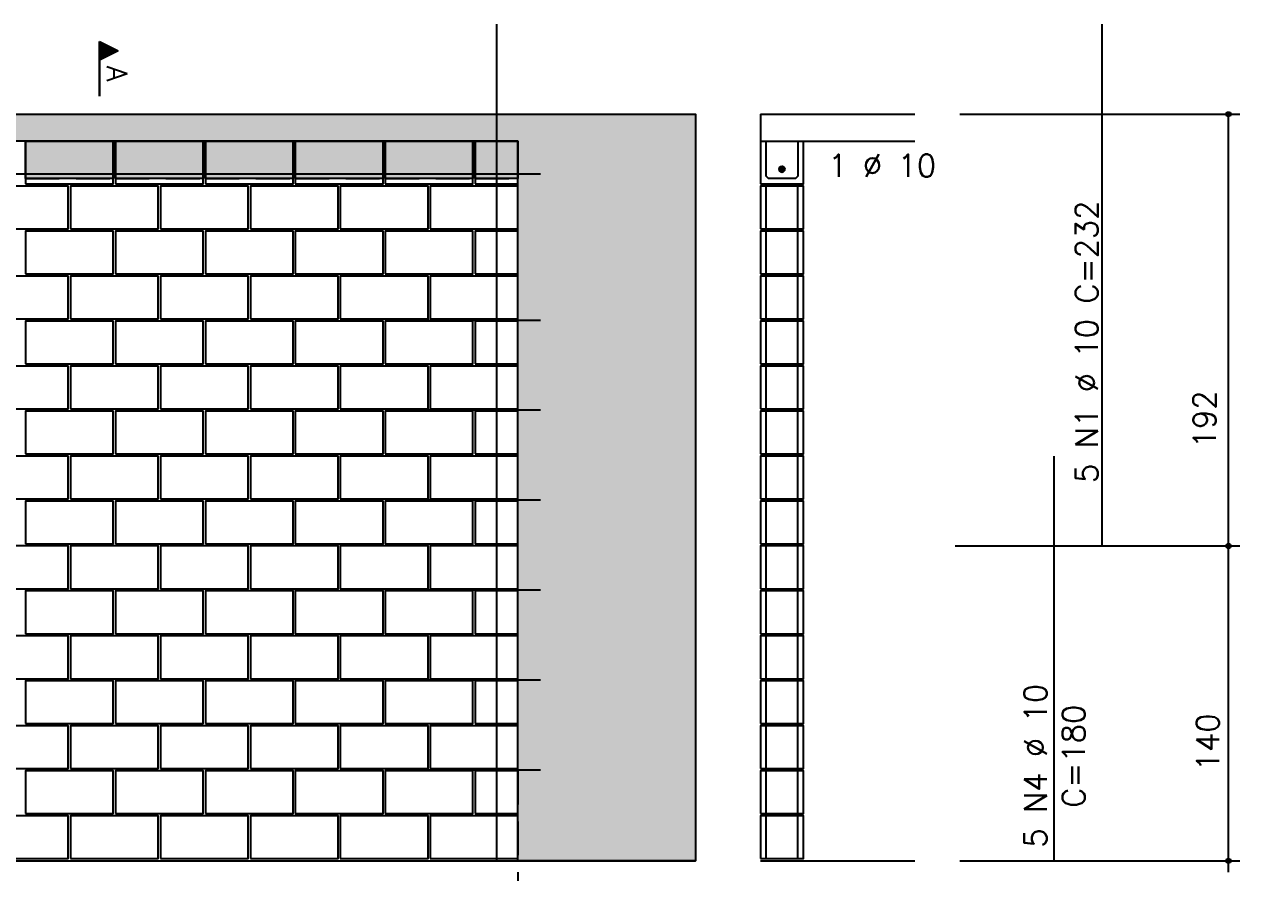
# Model space of a CAD drawing. Extents: x -1.9 to 86, y -1.6 to 60.9.
# Drawn here: x 24.32 to 35.13, y 7.06 to 14.61 of the extents above; entities that cross this region are included whole.
import ezdxf

# ---------------------------------------------------------------- set-up
doc = ezdxf.new("R2010")
doc.units = 0
doc.header["$MEASUREMENT"] = 0
doc.linetypes.add('ESTILO_TQS_0001', pattern=[0.45, 0.3, -0.15])
for name, color, linetype in [('PENA_01', 1, 'CONTINUOUS'), ('PENA_02', 2, 'CONTINUOUS'), ('PENA_03', 3, 'CONTINUOUS'), ('PENA_05', 5, 'CONTINUOUS'), ('PENA_09', 254, 'CONTINUOUS'), ('PENA_11', 252, 'CONTINUOUS')]:
    doc.layers.add(name, color=color, linetype=linetype)
doc.styles.get("Standard").update_dxf_attribs({"font": 'ROMANS.SHX'})

msp = doc.modelspace()

# ---------------------------------------------------------------- linework, layer by layer
at = {"layer": 'PENA_01', "linetype": 'ESTILO_TQS_0001'}
msp.add_line((28.70749, 7.969739), (28.70749, 4.599507), dxfattribs=at)
at = {"layer": 'PENA_02', "linetype": 'ESTILO_TQS_0001'}
for p, q in [((24.32749, 13.239739), (25.10749, 13.239739)), ((25.12749, 13.239739), (25.90749, 13.239739)), ((25.92749, 13.239739), (26.70749, 13.239739)), ((26.72749, 13.239739), (27.50749, 13.239739)), ((27.52749, 13.239739), (28.30749, 13.239739)), ((28.32749, 13.239739), (28.70749, 13.239739))]:
    msp.add_line(p, q, dxfattribs=at)
at = {"layer": 'PENA_02', "linetype": 'Continuous'}
msp.add_line((20.16749, 7.169739), (30.28749, 7.169739), dxfattribs=at)
for points in [[(20.725577, 13.809731), (30.28749, 13.809731), (30.28749, 7.169739), (28.70749, 7.169739), (28.70749, 13.569739), (20.72749, 13.569739), (20.72749, 7.169739), (20.16749, 7.169739), (20.16749, 13.809731), (20.725577, 13.809731)], [(24.32749, 13.189739), (25.10749, 13.189739), (25.10749, 13.569739), (24.32749, 13.569739), (24.32749, 13.189739)], [(25.12749, 13.189739), (25.90749, 13.189739), (25.90749, 13.569739), (25.12749, 13.569739), (25.12749, 13.189739)], [(25.92749, 13.189739), (26.70749, 13.189739), (26.70749, 13.569739), (25.92749, 13.569739), (25.92749, 13.189739)], [(26.72749, 13.189739), (27.50749, 13.189739), (27.50749, 13.569739), (26.72749, 13.569739), (26.72749, 13.189739)], [(27.52749, 13.189739), (28.30749, 13.189739), (28.30749, 13.569739), (27.52749, 13.569739), (27.52749, 13.189739)], [(28.32749, 13.189739), (28.70749, 13.189739), (28.70749, 13.569739), (28.32749, 13.569739), (28.32749, 13.189739)], [(23.92749, 12.789739), (24.70749, 12.789739), (24.70749, 13.169739), (23.92749, 13.169739), (23.92749, 12.789739)], [(24.72749, 12.789739), (25.50749, 12.789739), (25.50749, 13.169739), (24.72749, 13.169739), (24.72749, 12.789739)], [(25.52749, 12.789739), (26.30749, 12.789739), (26.30749, 13.169739), (25.52749, 13.169739), (25.52749, 12.789739)], [(26.32749, 12.789739), (27.10749, 12.789739), (27.10749, 13.169739), (26.32749, 13.169739), (26.32749, 12.789739)], [(27.12749, 12.789739), (27.90749, 12.789739), (27.90749, 13.169739), (27.12749, 13.169739), (27.12749, 12.789739)], [(27.92749, 12.789739), (28.70749, 12.789739), (28.70749, 13.169739), (27.92749, 13.169739), (27.92749, 12.789739)], [(24.32749, 12.389739), (25.10749, 12.389739), (25.10749, 12.769739), (24.32749, 12.769739), (24.32749, 12.389739)], [(25.12749, 12.389739), (25.90749, 12.389739), (25.90749, 12.769739), (25.12749, 12.769739), (25.12749, 12.389739)], [(25.92749, 12.389739), (26.70749, 12.389739), (26.70749, 12.769739), (25.92749, 12.769739), (25.92749, 12.389739)], [(26.72749, 12.389739), (27.50749, 12.389739), (27.50749, 12.769739), (26.72749, 12.769739), (26.72749, 12.389739)], [(27.52749, 12.389739), (28.30749, 12.389739), (28.30749, 12.769739), (27.52749, 12.769739), (27.52749, 12.389739)], [(28.32749, 12.389739), (28.70749, 12.389739), (28.70749, 12.769739), (28.32749, 12.769739), (28.32749, 12.389739)], [(23.92749, 11.989739), (24.70749, 11.989739), (24.70749, 12.369739), (23.92749, 12.369739), (23.92749, 11.989739)], [(24.72749, 11.989739), (25.50749, 11.989739), (25.50749, 12.369739), (24.72749, 12.369739), (24.72749, 11.989739)], [(25.52749, 11.989739), (26.30749, 11.989739), (26.30749, 12.369739), (25.52749, 12.369739), (25.52749, 11.989739)], [(26.32749, 11.989739), (27.10749, 11.989739), (27.10749, 12.369739), (26.32749, 12.369739), (26.32749, 11.989739)], [(27.12749, 11.989739), (27.90749, 11.989739), (27.90749, 12.369739), (27.12749, 12.369739), (27.12749, 11.989739)], [(27.92749, 11.989739), (28.70749, 11.989739), (28.70749, 12.369739), (27.92749, 12.369739), (27.92749, 11.989739)], [(24.32749, 11.589739), (25.10749, 11.589739), (25.10749, 11.969739), (24.32749, 11.969739), (24.32749, 11.589739)], [(25.12749, 11.589739), (25.90749, 11.589739), (25.90749, 11.969739), (25.12749, 11.969739), (25.12749, 11.589739)], [(25.92749, 11.589739), (26.70749, 11.589739), (26.70749, 11.969739), (25.92749, 11.969739), (25.92749, 11.589739)], [(26.72749, 11.589739), (27.50749, 11.589739), (27.50749, 11.969739), (26.72749, 11.969739), (26.72749, 11.589739)], [(27.52749, 11.589739), (28.30749, 11.589739), (28.30749, 11.969739), (27.52749, 11.969739), (27.52749, 11.589739)], [(28.32749, 11.589739), (28.70749, 11.589739), (28.70749, 11.969739), (28.32749, 11.969739), (28.32749, 11.589739)], [(23.92749, 11.189739), (24.70749, 11.189739), (24.70749, 11.569739), (23.92749, 11.569739), (23.92749, 11.189739)], [(24.72749, 11.189739), (25.50749, 11.189739), (25.50749, 11.569739), (24.72749, 11.569739), (24.72749, 11.189739)], [(25.52749, 11.189739), (26.30749, 11.189739), (26.30749, 11.569739), (25.52749, 11.569739), (25.52749, 11.189739)], [(26.32749, 11.189739), (27.10749, 11.189739), (27.10749, 11.569739), (26.32749, 11.569739), (26.32749, 11.189739)], [(27.12749, 11.189739), (27.90749, 11.189739), (27.90749, 11.569739), (27.12749, 11.569739), (27.12749, 11.189739)], [(27.92749, 11.189739), (28.70749, 11.189739), (28.70749, 11.569739), (27.92749, 11.569739), (27.92749, 11.189739)], [(24.32749, 10.789739), (25.10749, 10.789739), (25.10749, 11.169739), (24.32749, 11.169739), (24.32749, 10.789739)], [(25.12749, 10.789739), (25.90749, 10.789739), (25.90749, 11.169739), (25.12749, 11.169739), (25.12749, 10.789739)], [(25.92749, 10.789739), (26.70749, 10.789739), (26.70749, 11.169739), (25.92749, 11.169739), (25.92749, 10.789739)], [(26.72749, 10.789739), (27.50749, 10.789739), (27.50749, 11.169739), (26.72749, 11.169739), (26.72749, 10.789739)], [(27.52749, 10.789739), (28.30749, 10.789739), (28.30749, 11.169739), (27.52749, 11.169739), (27.52749, 10.789739)], [(28.32749, 10.789739), (28.70749, 10.789739), (28.70749, 11.169739), (28.32749, 11.169739), (28.32749, 10.789739)], [(23.92749, 10.389739), (24.70749, 10.389739), (24.70749, 10.769739), (23.92749, 10.769739), (23.92749, 10.389739)], [(24.72749, 10.389739), (25.50749, 10.389739), (25.50749, 10.769739), (24.72749, 10.769739), (24.72749, 10.389739)], [(25.52749, 10.389739), (26.30749, 10.389739), (26.30749, 10.769739), (25.52749, 10.769739), (25.52749, 10.389739)], [(26.32749, 10.389739), (27.10749, 10.389739), (27.10749, 10.769739), (26.32749, 10.769739), (26.32749, 10.389739)], [(27.12749, 10.389739), (27.90749, 10.389739), (27.90749, 10.769739), (27.12749, 10.769739), (27.12749, 10.389739)], [(27.92749, 10.389739), (28.70749, 10.389739), (28.70749, 10.769739), (27.92749, 10.769739), (27.92749, 10.389739)], [(24.32749, 9.989739), (25.10749, 9.989739), (25.10749, 10.369739), (24.32749, 10.369739), (24.32749, 9.989739)], [(25.12749, 9.989739), (25.90749, 9.989739), (25.90749, 10.369739), (25.12749, 10.369739), (25.12749, 9.989739)], [(25.92749, 9.989739), (26.70749, 9.989739), (26.70749, 10.369739), (25.92749, 10.369739), (25.92749, 9.989739)], [(26.72749, 9.989739), (27.50749, 9.989739), (27.50749, 10.369739), (26.72749, 10.369739), (26.72749, 9.989739)], [(27.52749, 9.989739), (28.30749, 9.989739), (28.30749, 10.369739), (27.52749, 10.369739), (27.52749, 9.989739)], [(28.32749, 9.989739), (28.70749, 9.989739), (28.70749, 10.369739), (28.32749, 10.369739), (28.32749, 9.989739)], [(23.92749, 9.589739), (24.70749, 9.589739), (24.70749, 9.969739), (23.92749, 9.969739), (23.92749, 9.589739)], [(24.72749, 9.589739), (25.50749, 9.589739), (25.50749, 9.969739), (24.72749, 9.969739), (24.72749, 9.589739)], [(25.52749, 9.589739), (26.30749, 9.589739), (26.30749, 9.969739), (25.52749, 9.969739), (25.52749, 9.589739)], [(26.32749, 9.589739), (27.10749, 9.589739), (27.10749, 9.969739), (26.32749, 9.969739), (26.32749, 9.589739)], [(27.12749, 9.589739), (27.90749, 9.589739), (27.90749, 9.969739), (27.12749, 9.969739), (27.12749, 9.589739)], [(27.92749, 9.589739), (28.70749, 9.589739), (28.70749, 9.969739), (27.92749, 9.969739), (27.92749, 9.589739)], [(24.32749, 9.189739), (25.10749, 9.189739), (25.10749, 9.569739), (24.32749, 9.569739), (24.32749, 9.189739)], [(25.12749, 9.189739), (25.90749, 9.189739), (25.90749, 9.569739), (25.12749, 9.569739), (25.12749, 9.189739)], [(25.92749, 9.189739), (26.70749, 9.189739), (26.70749, 9.569739), (25.92749, 9.569739), (25.92749, 9.189739)], [(26.72749, 9.189739), (27.50749, 9.189739), (27.50749, 9.569739), (26.72749, 9.569739), (26.72749, 9.189739)], [(27.52749, 9.189739), (28.30749, 9.189739), (28.30749, 9.569739), (27.52749, 9.569739), (27.52749, 9.189739)], [(28.32749, 9.189739), (28.70749, 9.189739), (28.70749, 9.569739), (28.32749, 9.569739), (28.32749, 9.189739)], [(23.92749, 8.789739), (24.70749, 8.789739), (24.70749, 9.169739), (23.92749, 9.169739), (23.92749, 8.789739)], [(24.72749, 8.789739), (25.50749, 8.789739), (25.50749, 9.169739), (24.72749, 9.169739), (24.72749, 8.789739)], [(25.52749, 8.789739), (26.30749, 8.789739), (26.30749, 9.169739), (25.52749, 9.169739), (25.52749, 8.789739)], [(26.32749, 8.789739), (27.10749, 8.789739), (27.10749, 9.169739), (26.32749, 9.169739), (26.32749, 8.789739)], [(27.12749, 8.789739), (27.90749, 8.789739), (27.90749, 9.169739), (27.12749, 9.169739), (27.12749, 8.789739)], [(27.92749, 8.789739), (28.70749, 8.789739), (28.70749, 9.169739), (27.92749, 9.169739), (27.92749, 8.789739)], [(24.32749, 8.389739), (25.10749, 8.389739), (25.10749, 8.769739), (24.32749, 8.769739), (24.32749, 8.389739)], [(25.12749, 8.389739), (25.90749, 8.389739), (25.90749, 8.769739), (25.12749, 8.769739), (25.12749, 8.389739)], [(25.92749, 8.389739), (26.70749, 8.389739), (26.70749, 8.769739), (25.92749, 8.769739), (25.92749, 8.389739)], [(26.72749, 8.389739), (27.50749, 8.389739), (27.50749, 8.769739), (26.72749, 8.769739), (26.72749, 8.389739)], [(27.52749, 8.389739), (28.30749, 8.389739), (28.30749, 8.769739), (27.52749, 8.769739), (27.52749, 8.389739)], [(28.32749, 8.389739), (28.70749, 8.389739), (28.70749, 8.769739), (28.32749, 8.769739), (28.32749, 8.389739)], [(23.92749, 7.989739), (24.70749, 7.989739), (24.70749, 8.369739), (23.92749, 8.369739), (23.92749, 7.989739)], [(24.72749, 7.989739), (25.50749, 7.989739), (25.50749, 8.369739), (24.72749, 8.369739), (24.72749, 7.989739)], [(25.52749, 7.989739), (26.30749, 7.989739), (26.30749, 8.369739), (25.52749, 8.369739), (25.52749, 7.989739)], [(26.32749, 7.989739), (27.10749, 7.989739), (27.10749, 8.369739), (26.32749, 8.369739), (26.32749, 7.989739)], [(27.12749, 7.989739), (27.90749, 7.989739), (27.90749, 8.369739), (27.12749, 8.369739), (27.12749, 7.989739)], [(27.92749, 7.989739), (28.70749, 7.989739), (28.70749, 8.369739), (27.92749, 8.369739), (27.92749, 7.989739)], [(24.32749, 7.589739), (25.10749, 7.589739), (25.10749, 7.969739), (24.32749, 7.969739), (24.32749, 7.589739)], [(25.12749, 7.589739), (25.90749, 7.589739), (25.90749, 7.969739), (25.12749, 7.969739), (25.12749, 7.589739)], [(25.92749, 7.589739), (26.70749, 7.589739), (26.70749, 7.969739), (25.92749, 7.969739), (25.92749, 7.589739)], [(26.72749, 7.589739), (27.50749, 7.589739), (27.50749, 7.969739), (26.72749, 7.969739), (26.72749, 7.589739)], [(27.52749, 7.589739), (28.30749, 7.589739), (28.30749, 7.969739), (27.52749, 7.969739), (27.52749, 7.589739)], [(28.32749, 7.589739), (28.70749, 7.589739), (28.70749, 7.969739), (28.32749, 7.969739), (28.32749, 7.589739)], [(23.92749, 7.189739), (24.70749, 7.189739), (24.70749, 7.569739), (23.92749, 7.569739), (23.92749, 7.189739)], [(24.72749, 7.189739), (25.50749, 7.189739), (25.50749, 7.569739), (24.72749, 7.569739), (24.72749, 7.189739)], [(25.52749, 7.189739), (26.30749, 7.189739), (26.30749, 7.569739), (25.52749, 7.569739), (25.52749, 7.189739)], [(26.32749, 7.189739), (27.10749, 7.189739), (27.10749, 7.569739), (26.32749, 7.569739), (26.32749, 7.189739)], [(27.12749, 7.189739), (27.90749, 7.189739), (27.90749, 7.569739), (27.12749, 7.569739), (27.12749, 7.189739)], [(27.92749, 7.189739), (28.70749, 7.189739), (28.70749, 7.569739), (27.92749, 7.569739), (27.92749, 7.189739)]]:
    msp.add_lwpolyline(points, dxfattribs=at)
for centre, radius in [((35.025541, 13.809739), 0.02), ((35.025541, 13.809739), 0.01), ((35.025541, 9.969739), 0.02), ((35.025541, 9.969739), 0.01), ((35.025541, 7.169739), 0.02), ((35.025541, 7.169739), 0.01)]:
    msp.add_circle(centre, radius, dxfattribs=at)
at = {"layer": 'PENA_03', "linetype": 'Continuous'}
for p, q in [((24.985305, 13.971054), (24.985305, 14.457436)), ((24.985305, 14.457436), (25.151238, 14.37447)), ((24.986, 14.456308), (25.149677, 14.37447)), ((24.986001, 14.456308), (24.986001, 14.292631)), ((24.998069, 14.451054), (24.998069, 14.297885)), ((25.010833, 14.444672), (25.010833, 14.304267)), ((25.023597, 14.43829), (25.023597, 14.310649)), ((25.036361, 14.431908), (25.036361, 14.317031)), ((25.049125, 14.425526), (25.049125, 14.323413)), ((25.061889, 14.419144), (25.061889, 14.329795)), ((25.074653, 14.412762), (25.074653, 14.336177)), ((25.087417, 14.40638), (25.087417, 14.342559)), ((25.100181, 14.399998), (25.100181, 14.348941)), ((25.112945, 14.393616), (25.112945, 14.355323)), ((25.12571, 14.387234), (25.12571, 14.361705)), ((25.138474, 14.380852), (25.138474, 14.368088)), ((25.151238, 14.37447), (24.986, 14.291851)), ((25.149677, 14.37447), (24.986001, 14.292631)), ((24.986001, 14.291851), (24.986001, 13.971054)), ((30.865546, 13.809739), (30.865546, 13.189739)), ((30.865546, 13.809739), (32.236225, 13.809739)), ((32.636225, 13.809739), (35.125541, 13.809739)), ((35.025541, 7.069206), (35.025541, 13.809739)), ((30.865546, 13.569739), (32.236225, 13.569739)), ((30.915546, 12.789739), (30.915546, 13.169739)), ((31.195546, 12.789739), (31.195546, 13.169739)), ((30.915546, 12.389739), (30.915546, 12.769739)), ((31.195546, 12.389739), (31.195546, 12.769739)), ((30.915546, 11.989739), (30.915546, 12.369739)), ((31.195546, 11.989739), (31.195546, 12.369739)), ((30.915546, 11.589739), (30.915546, 11.969739)), ((31.195546, 11.589739), (31.195546, 11.969739)), ((30.915546, 11.189739), (30.915546, 11.569739)), ((31.195546, 11.189739), (31.195546, 11.569739)), ((30.915546, 10.789739), (30.915546, 11.169739)), ((31.195546, 10.789739), (31.195546, 11.169739)), ((30.915546, 10.389739), (30.915546, 10.769739)), ((31.195546, 10.389739), (31.195546, 10.769739)), ((30.915546, 9.989739), (30.915546, 10.369739)), ((31.195546, 9.989739), (31.195546, 10.369739)), ((30.915546, 9.589739), (30.915546, 9.969739)), ((31.195546, 9.589739), (31.195546, 9.969739)), ((32.594294, 9.969739), (35.125541, 9.969739)), ((30.915546, 9.189739), (30.915546, 9.569739)), ((31.195546, 9.189739), (31.195546, 9.569739)), ((30.915546, 8.789739), (30.915546, 9.169739)), ((31.195546, 8.789739), (31.195546, 9.169739)), ((30.915546, 8.389739), (30.915546, 8.769739)), ((31.195546, 8.389739), (31.195546, 8.769739)), ((30.915546, 7.989739), (30.915546, 8.369739)), ((31.195546, 7.989739), (31.195546, 8.369739)), ((30.915546, 7.589739), (30.915546, 7.969739)), ((31.195546, 7.589739), (31.195546, 7.969739)), ((30.915546, 7.189739), (30.915546, 7.569739)), ((31.195546, 7.189739), (31.195546, 7.569739)), ((30.865546, 7.169739), (32.236225, 7.169739)), ((32.636225, 7.169739), (35.125541, 7.169739))]:
    msp.add_line(p, q, dxfattribs=at)
for points in [[(30.865546, 13.189739), (31.245546, 13.189739), (31.245546, 13.569739)], [(31.195546, 13.569739), (31.195546, 13.259739), (31.175546, 13.239739), (30.935546, 13.239739), (30.915546, 13.259739), (30.915546, 13.569739)], [(31.080095, 13.320729), (31.077933, 13.330897), (31.071823, 13.339307), (31.06282, 13.344505), (31.052482, 13.345592), (31.042595, 13.34238), (31.034869, 13.335424), (31.030641, 13.325927), (31.030641, 13.315531), (31.034869, 13.306034), (31.042595, 13.299078), (31.052482, 13.295866), (31.06282, 13.296952), (31.071823, 13.30215), (31.077933, 13.31056), (31.080095, 13.320729)], [(30.865546, 12.789739), (31.245546, 12.789739), (31.245546, 13.169739), (30.865546, 13.169739), (30.865546, 12.789739)], [(30.865546, 12.389739), (31.245546, 12.389739), (31.245546, 12.769739), (30.865546, 12.769739), (30.865546, 12.389739)], [(30.865546, 11.989739), (31.245546, 11.989739), (31.245546, 12.369739), (30.865546, 12.369739), (30.865546, 11.989739)], [(30.865546, 11.589739), (31.245546, 11.589739), (31.245546, 11.969739), (30.865546, 11.969739), (30.865546, 11.589739)], [(30.865546, 11.189739), (31.245546, 11.189739), (31.245546, 11.569739), (30.865546, 11.569739), (30.865546, 11.189739)], [(30.865546, 10.789739), (31.245546, 10.789739), (31.245546, 11.169739), (30.865546, 11.169739), (30.865546, 10.789739)], [(30.865546, 10.389739), (31.245546, 10.389739), (31.245546, 10.769739), (30.865546, 10.769739), (30.865546, 10.389739)], [(30.865546, 9.989739), (31.245546, 9.989739), (31.245546, 10.369739), (30.865546, 10.369739), (30.865546, 9.989739)], [(30.865546, 9.589739), (31.245546, 9.589739), (31.245546, 9.969739), (30.865546, 9.969739), (30.865546, 9.589739)], [(30.865546, 9.189739), (31.245546, 9.189739), (31.245546, 9.569739), (30.865546, 9.569739), (30.865546, 9.189739)], [(30.865546, 8.789739), (31.245546, 8.789739), (31.245546, 9.169739), (30.865546, 9.169739), (30.865546, 8.789739)], [(30.865546, 8.389739), (31.245546, 8.389739), (31.245546, 8.769739), (30.865546, 8.769739), (30.865546, 8.389739)], [(30.865546, 7.989739), (31.245546, 7.989739), (31.245546, 8.369739), (30.865546, 8.369739), (30.865546, 7.989739)], [(30.865546, 7.589739), (31.245546, 7.589739), (31.245546, 7.969739), (30.865546, 7.969739), (30.865546, 7.589739)], [(30.865546, 7.189739), (31.245546, 7.189739), (31.245546, 7.569739), (30.865546, 7.569739), (30.865546, 7.189739)]]:
    msp.add_lwpolyline(points, dxfattribs=at)
msp.add_circle((31.055095, 13.320729), 0.025, dxfattribs=at)
for points in [[(31.080095, 13.320729), (31.034869, 13.335424), (31.030641, 13.325927)], [(31.080095, 13.320729), (31.030641, 13.325927), (31.030641, 13.315531)], [(31.080095, 13.320729), (31.030641, 13.315531), (31.034869, 13.306034)], [(31.080095, 13.320729), (31.042595, 13.34238), (31.031603, 13.329279)], [(31.080095, 13.320729), (31.031603, 13.329279), (31.031603, 13.312178)], [(31.080095, 13.320729), (31.031603, 13.312178), (31.042595, 13.299078)], [(31.080095, 13.320729), (31.042595, 13.34238), (31.034869, 13.335424)], [(31.080095, 13.320729), (31.034869, 13.306034), (31.042595, 13.299078)], [(31.080095, 13.320729), (31.052482, 13.345592), (31.042595, 13.34238)], [(31.080095, 13.320729), (31.059436, 13.345349), (31.042595, 13.34238)], [(31.080095, 13.320729), (31.042595, 13.299078), (31.059436, 13.296109)], [(31.080095, 13.320729), (31.042595, 13.299078), (31.052482, 13.295866)], [(31.080095, 13.320729), (31.06282, 13.344505), (31.052482, 13.345592)], [(31.080095, 13.320729), (31.052482, 13.295866), (31.06282, 13.296952)], [(31.080095, 13.320729), (31.074246, 13.336799), (31.059436, 13.345349)], [(31.080095, 13.320729), (31.059436, 13.296109), (31.074246, 13.304659)], [(31.080095, 13.320729), (31.071823, 13.339307), (31.06282, 13.344505)], [(31.080095, 13.320729), (31.06282, 13.296952), (31.071823, 13.30215)], [(31.080095, 13.320729), (31.077933, 13.330897), (31.071823, 13.339307)], [(31.080095, 13.320729), (31.071823, 13.30215), (31.077933, 13.31056)], [(31.080095, 13.320729), (31.074246, 13.304659), (31.080095, 13.320729)], [(31.080095, 13.320729), (31.077933, 13.31056), (31.080095, 13.320729)]]:
    msp.add_solid(points, dxfattribs=at)
at = {"layer": 'PENA_05', "linetype": 'Continuous'}
for p, q in [((33.901791, 9.969739), (33.901791, 14.609739)), ((20.52749, 13.279739), (28.90749, 13.279739)), ((27.90749, 11.979739), (28.90749, 11.979739)), ((27.90749, 11.179739), (28.90749, 11.179739)), ((33.475867, 7.169739), (33.475867, 10.769739)), ((27.90749, 10.379739), (28.90749, 10.379739)), ((27.90749, 9.579739), (28.90749, 9.579739)), ((27.90749, 8.779739), (28.90749, 8.779739)), ((27.90749, 7.979739), (28.90749, 7.979739))]:
    msp.add_line(p, q, dxfattribs=at)
msp.add_lwpolyline([(28.51749, 14.609739), (28.51749, 7.169739)], dxfattribs=at)
at = {"layer": 'PENA_09', "linetype": 'Continuous'}
for points in [[(24.32749, 13.239739), (24.32749, 13.569739), (25.10749, 13.569739), (25.10749, 13.239739), (24.32749, 13.239739)], [(25.12749, 13.239739), (25.12749, 13.569739), (25.90749, 13.569739), (25.90749, 13.239739), (25.12749, 13.239739)], [(25.92749, 13.239739), (25.92749, 13.569739), (26.70749, 13.569739), (26.70749, 13.239739), (25.92749, 13.239739)], [(26.72749, 13.239739), (26.72749, 13.569739), (27.50749, 13.569739), (27.50749, 13.239739), (26.72749, 13.239739)], [(27.52749, 13.239739), (27.52749, 13.569739), (28.30749, 13.569739), (28.30749, 13.239739), (27.52749, 13.239739)], [(28.32749, 13.239739), (28.32749, 13.569739), (28.70749, 13.569739), (28.70749, 13.239739), (28.32749, 13.239739)]]:
    msp.add_lwpolyline(points, dxfattribs=at)
for points in [[(24.32749, 13.239739), (24.32749, 13.569739), (25.10749, 13.569739)], [(24.32749, 13.239739), (25.10749, 13.569739), (25.10749, 13.239739)], [(25.12749, 13.239739), (25.12749, 13.569739), (25.90749, 13.569739)], [(25.12749, 13.239739), (25.90749, 13.569739), (25.90749, 13.239739)], [(25.92749, 13.239739), (25.92749, 13.569739), (26.70749, 13.569739)], [(25.92749, 13.239739), (26.70749, 13.569739), (26.70749, 13.239739)], [(26.72749, 13.239739), (26.72749, 13.569739), (27.50749, 13.569739)], [(26.72749, 13.239739), (27.50749, 13.569739), (27.50749, 13.239739)], [(27.52749, 13.239739), (27.52749, 13.569739), (28.30749, 13.569739)], [(27.52749, 13.239739), (28.30749, 13.569739), (28.30749, 13.239739)], [(28.32749, 13.239739), (28.32749, 13.569739), (28.70749, 13.569739)], [(28.32749, 13.239739), (28.70749, 13.569739), (28.70749, 13.239739)], [(24.32749, 13.239739), (25.10749, 13.239739), (24.32749, 13.239739)], [(25.12749, 13.239739), (25.90749, 13.239739), (25.12749, 13.239739)], [(25.92749, 13.239739), (26.70749, 13.239739), (25.92749, 13.239739)], [(26.72749, 13.239739), (27.50749, 13.239739), (26.72749, 13.239739)], [(27.52749, 13.239739), (28.30749, 13.239739), (27.52749, 13.239739)], [(28.32749, 13.239739), (28.70749, 13.239739), (28.32749, 13.239739)]]:
    msp.add_solid(points, dxfattribs=at)
at = {"layer": 'PENA_11', "linetype": 'Continuous'}
for points in [[(30.28749, 13.809731), (20.72749, 13.569739), (20.725577, 13.809731)], [(28.70749, 13.569739), (20.72749, 13.569739), (30.28749, 13.809731)], [(28.70749, 7.169739), (28.70749, 13.569739), (30.28749, 13.809731)], [(30.28749, 13.809731), (30.28749, 7.169739), (28.70749, 7.169739)]]:
    msp.add_solid(points, dxfattribs=at)

# ---------------------------------------------------------------- texts
at = {"layer": 'PENA_03', "linetype": 'Continuous'}
for s, height, rotation, p in [('A', 0.18, 270, (25.052334, 14.239037)), ('5 N1 %%c 10 C=232', 0.2, 90, (33.864908, 10.530724)), ('192', 0.2, 90, (34.91256, 10.838386)), ('5 N4 %%c 10', 0.2, 90, (33.409391, 7.286519)), ('C=180', 0.2, 90, (33.749102, 7.640765)), ('140', 0.2, 90, (34.941763, 7.965986))]:
    msp.add_text(s, height=height, rotation=rotation, dxfattribs=at).set_placement(p)
msp.add_text('1 %%c 10', height=0.2, dxfattribs=at).set_placement((31.466365, 13.253438))

doc.saveas('drawing.dxf')
